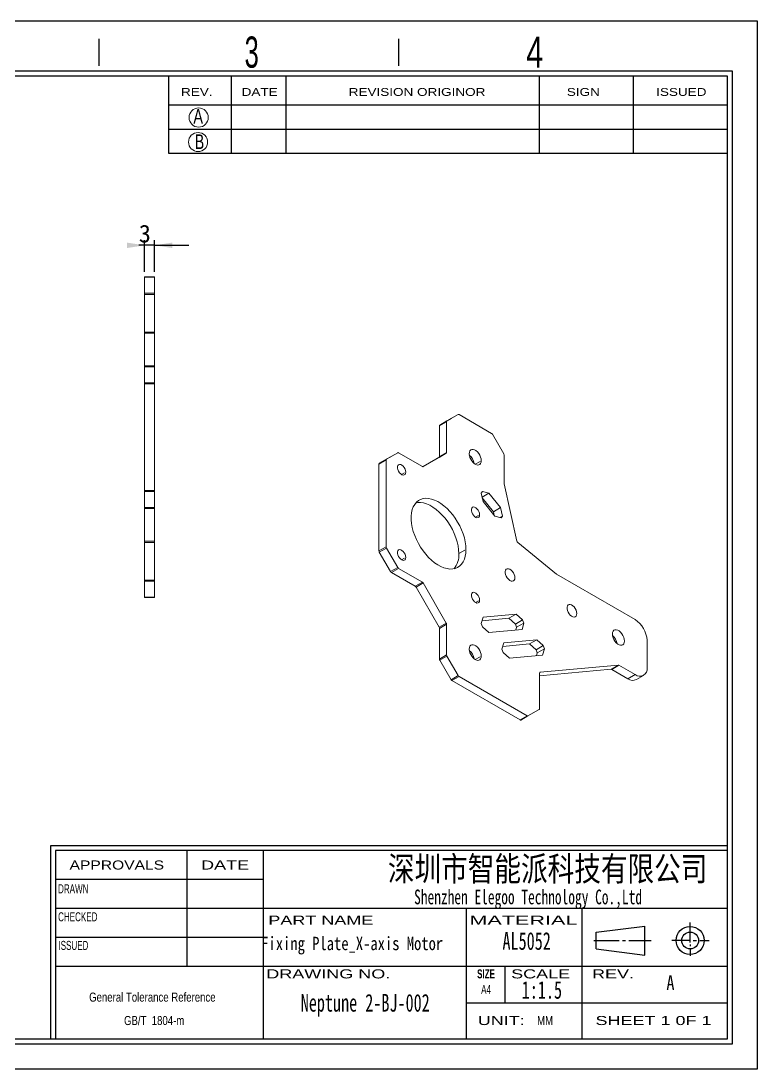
# Model space of a CAD drawing. Header units: millimetres. Extents: x 2 to 295, y 1 to 209.
# Drawn here: x 149.5 to 295.1, y 1.3 to 208.7 of the extents above; entities that cross this region are included whole.
import ezdxf

# ---------------------------------------------------------------- set-up
doc = ezdxf.new("R2010")
doc.units = ezdxf.units.MM
doc.layers.add('DIM', color=5, linetype='Continuous')
doc.layers.add('SLD-0', color=179, linetype='Continuous')
doc.styles.add('SLDTEXTSTYLE0', font='SIMSUN.TTC', dxfattribs={"width": 0.67})
doc.styles.add('SLDTEXTSTYLE1', font='SIMSUN.TTC', dxfattribs={"width": 0.8})
doc.styles.add('SLDTEXTSTYLE10', font='ARIAL.TTF', dxfattribs={"width": 0.7584})
doc.styles.add('SLDTEXTSTYLE11', font='ARIAL.TTF', dxfattribs={"width": 1.2324})
doc.styles.add('SLDTEXTSTYLE12', font='ARIAL.TTF', dxfattribs={"width": 1.7064})
doc.styles.add('SLDTEXTSTYLE13', font='SIMSUN.TTC', dxfattribs={"width": 0.8, "bigfont": 'bigfont'})
doc.styles.add('SLDTEXTSTYLE14', font='SIMKAI.TTF', dxfattribs={"width": 0.67})
doc.styles.add('SLDTEXTSTYLE15', font='SIMSUN.TTC')
doc.styles.add('SLDTEXTSTYLE2', font='SIMSUN.TTC', dxfattribs={"width": 0.67})
doc.styles.add('SLDTEXTSTYLE4', font='SIMSUN.TTC', dxfattribs={"width": 0.8})
doc.styles.add('SLDTEXTSTYLE5', font='ARIAL.TTF', dxfattribs={"width": 0.63516})
doc.styles.add('SLDTEXTSTYLE6', font='GOTHIC.TTF', dxfattribs={"width": 0.7304})
doc.styles.add('SLDTEXTSTYLE7', font='GOTHIC.TTF', dxfattribs={"width": 0.61171})
doc.styles.add('SLDTEXTSTYLE8', font='ARIALBD.TTF', dxfattribs={"width": 0.63516})
doc.styles.add('SLDTEXTSTYLE9', font='ARIAL.TTF', dxfattribs={"width": 1.422})
doc.dimstyles.new('SLDDIMSTYLE1', dxfattribs={"dimtxt": 3.5, "dimasz": 3.5, "dimexe": 0, "dimexo": 0.0625, "dimgap": 0.875, "dimtad": 2, "dimlfac": 1.5, "dimrnd": 1e-09, "dimzin": 12, "dimdsep": 46, "dimtxsty": 'SLDTEXTSTYLE0', "dimsah": 1, "dimcen": 0.09, "dimadec": 0, "dimazin": 3, "dimtfac": 1, "dimtmove": 0, "dimatfit": 0, "dimfxl": 0, "dimfrac": 2, "dimtolj": 1, "dimtzin": 12, "dimarcsym": 0})

# ---------------------------------------------------------------- blocks, each defined once
blk = doc.blocks.new('SW_NOTE_2')
at = {"layer": 'SLD-0', "color": 0, "char_height": 1.7927, "attachment_point": 2, "style": 'SLDTEXTSTYLE10'}
for s, insert in [('General Tolerance Reference ', (13.02, 2.31)), (' GB/T  1804-m', (13.11, -2.32))]:
    blk.add_mtext(s, dxfattribs=dict(at, insert=insert))
blk = doc.blocks.new('_D_14')
at = {"layer": 'DIM'}
for p, q in [((173.91, 164.28), (172.78, 164.28)), ((173.91, 159.05), (173.91, 165.28)), ((175.91, 164.28), (173.91, 164.28)), ((175.91, 159.05), (175.91, 165.28)), ((175.91, 164.28), (182.64, 164.28))]:
    blk.add_line(p, q, dxfattribs=at)
for points in [[(173.91, 164.28), (170.41, 164.82), (170.41, 163.74)], [(175.91, 164.28), (179.41, 163.74), (179.41, 164.82)]]:
    blk.add_solid(points, dxfattribs=at)
at = {"layer": 'DIM', "insert": (172.78, 168.35), "char_height": 3.5, "attachment_point": 1, "style": 'SLDTEXTSTYLE15'}
blk.add_mtext('3', dxfattribs=at)

msp = doc.modelspace()

# ---------------------------------------------------------------- linework, layer by layer
at = {"color": 7, "linetype": 'Continuous', "lineweight": 15}
for p, q in [((173.9078, 158.0475), (175.9078, 158.0475)), ((173.9078, 157.9498), (173.9078, 158.0475)), ((175.9078, 157.9498), (173.9078, 157.9498)), ((173.9078, 154.8118), (173.9078, 157.9498)), ((175.9078, 158.0475), (175.9078, 157.9498)), ((175.9078, 154.8118), (175.9078, 157.9498)), ((173.9078, 154.8118), (175.9078, 154.8118)), ((173.9078, 154.5761), (173.9078, 154.8118)), ((175.9078, 154.5761), (173.9078, 154.5761)), ((173.9078, 147.1189), (173.9078, 154.5761)), ((175.9078, 154.8118), (175.9078, 154.5761)), ((175.9078, 147.1189), (175.9078, 154.5761)), ((173.9078, 147.1189), (175.9078, 147.1189)), ((173.9078, 146.8832), (173.9078, 147.1189)), ((175.9078, 146.8832), (173.9078, 146.8832)), ((173.9078, 140.4118), (173.9078, 146.8832)), ((175.9078, 147.1189), (175.9078, 146.8832)), ((175.9078, 146.8832), (175.9078, 140.4118)), ((173.9078, 140.4118), (175.9078, 140.4118)), ((173.9078, 140.3141), (173.9078, 140.4118)), ((173.9078, 140.3141), (175.9078, 140.3141)), ((173.9078, 140.2165), (173.9078, 140.3141)), ((175.9078, 140.2165), (173.9078, 140.2165)), ((173.9078, 137.0784), (173.9078, 140.2165)), ((175.9078, 140.4118), (175.9078, 140.3141)), ((175.9078, 140.3141), (175.9078, 140.2165)), ((175.9078, 137.0784), (175.9078, 140.2165)), ((173.9078, 137.0784), (175.9078, 137.0784)), ((173.9078, 136.8427), (173.9078, 137.0784)), ((175.9078, 137.0784), (175.9078, 136.8427)), ((175.9078, 136.8427), (173.9078, 136.8427)), ((173.9078, 115.7855), (173.9078, 136.8427)), ((175.9078, 115.7855), (175.9078, 136.8427)), ((233.7574, 129.5264), (235.9763, 130.8077)), ((235.9763, 130.8077), (234.5621, 129.9913)), ((242.5945, 127.0669), (236.143, 130.7913)), ((233.6883, 129.3738), (232.2741, 128.5573)), ((232.3432, 128.71), (234.5621, 129.9913)), ((232.3432, 128.71), (233.7574, 129.5264)), ((233.6883, 123.2847), (233.6883, 129.3738)), ((232.2741, 122.4682), (232.2741, 128.5573)), ((242.7612, 126.8909), (244.9802, 123.0476)), ((220.3675, 121.1434), (222.5865, 122.4247)), ((221.7817, 121.9598), (224.0007, 123.2412)), ((224.0007, 123.2412), (222.5865, 122.4247)), ((224.1673, 123.2247), (228.8767, 120.506)), ((233.6193, 123.132), (229.0433, 120.4895)), ((233.6193, 123.132), (232.2051, 122.3156)), ((232.2741, 122.4682), (233.6883, 123.2847)), ((245.0492, 117.1974), (245.0492, 122.8153)), ((221.7127, 121.8072), (220.2985, 120.9908)), ((220.2985, 103.7967), (220.2985, 120.9908)), ((220.3675, 121.1434), (221.7817, 121.9598)), ((221.7127, 104.6131), (221.7127, 121.8072)), ((229.037, 120.4862), (232.2051, 122.3156)), ((245.059, 117.1142), (247.602, 105.7685)), ((173.9078, 115.7855), (175.9078, 115.7855)), ((173.9078, 115.5498), (173.9078, 115.7855)), ((175.9078, 115.5498), (173.9078, 115.5498)), ((173.9078, 112.4118), (173.9078, 115.5498)), ((175.9078, 115.7855), (175.9078, 115.5498)), ((175.9078, 112.4118), (175.9078, 115.5498)), ((240.78, 115.593), (240.5443, 115.2577)), ((240.5443, 115.2577), (240.8894, 113.5712)), ((240.707, 114.4624), (242.0679, 115.248)), ((242.9563, 111.5673), (240.7337, 114.3321)), ((242.0679, 115.248), (240.78, 115.593)), ((244.3705, 112.3837), (242.0679, 115.248)), ((173.9078, 112.4118), (175.9078, 112.4118)), ((173.9078, 112.3141), (173.9078, 112.4118)), ((175.9078, 112.3141), (173.9078, 112.3141)), ((173.9078, 112.2165), (173.9078, 112.3141)), ((175.9078, 112.2165), (173.9078, 112.2165)), ((173.9078, 105.7451), (173.9078, 112.2165)), ((175.9078, 112.4118), (175.9078, 112.3141)), ((175.9078, 112.3141), (175.9078, 112.2165)), ((175.9078, 112.2165), (175.9078, 105.7451)), ((240.8894, 113.5712), (243.192, 110.7069)), ((242.9563, 111.5673), (244.3705, 112.3837)), ((244.7156, 110.6972), (244.3705, 112.3837)), ((243.1119, 110.8064), (242.9563, 111.5673)), ((243.192, 110.7069), (244.4799, 110.3619)), ((244.244, 110.425), (244.7156, 110.6972)), ((244.4799, 110.3619), (244.7156, 110.6972)), ((173.9078, 105.7451), (175.9078, 105.7451)), ((173.9078, 105.5094), (173.9078, 105.7451)), ((175.9078, 105.5094), (173.9078, 105.5094)), ((173.9078, 98.0522), (173.9078, 105.5094)), ((175.9078, 105.7451), (175.9078, 105.5094)), ((175.9078, 98.0522), (175.9078, 105.5094)), ((220.2985, 103.7967), (221.7127, 104.6131)), ((221.7817, 104.3808), (220.3675, 103.5644)), ((224.0007, 100.5375), (221.7817, 104.3808)), ((237.271, 103.9564), (236.0925, 103.276)), ((247.779, 105.4777), (255.3959, 99.2148)), ((222.5865, 99.721), (220.3675, 103.5644)), ((222.5865, 99.721), (224.0007, 100.5375)), ((224.1673, 100.3615), (222.7531, 99.5451)), ((227.4625, 96.8265), (222.7531, 99.5451)), ((228.8767, 97.6429), (224.1673, 100.3615)), ((173.9078, 98.0522), (175.9078, 98.0522)), ((173.9078, 97.8165), (173.9078, 98.0522)), ((175.9078, 97.8165), (173.9078, 97.8165)), ((173.9078, 94.6784), (173.9078, 97.8165)), ((175.9078, 98.0522), (175.9078, 97.8165)), ((175.9078, 94.6784), (175.9078, 97.8165)), ((227.4625, 96.8265), (228.8767, 97.6429)), ((270.9764, 90.2144), (255.4448, 99.1806)), ((229.0433, 97.4669), (227.6291, 96.6505)), ((232.2051, 88.7247), (227.6291, 96.6505)), ((229.0433, 97.4669), (233.6193, 89.5411)), ((173.9078, 94.6784), (175.9078, 94.6784)), ((173.9078, 94.5808), (173.9078, 94.6784)), ((175.9078, 94.5808), (173.9078, 94.5808)), ((175.9078, 94.6784), (175.9078, 94.5808)), ((247.4214, 91.2921), (240.8894, 90.7081)), ((246.0072, 90.4757), (247.4214, 91.2921)), ((248.7093, 90.1502), (247.4214, 91.2921)), ((232.2051, 88.7247), (233.6193, 89.5411)), ((233.6883, 89.3088), (232.2741, 88.4924)), ((233.6883, 83.2197), (233.6883, 89.3088)), ((240.8894, 90.7081), (240.5443, 89.4201)), ((240.5443, 89.4201), (240.78, 88.8126)), ((246.0072, 90.4757), (240.7, 90.0012)), ((247.2951, 89.3337), (246.0072, 90.4757)), ((247.2951, 89.3337), (248.7093, 90.1502)), ((247.5308, 88.7262), (247.2951, 89.3337)), ((247.5308, 88.7262), (248.945, 89.5427)), ((248.5999, 88.2547), (248.945, 89.5427)), ((248.945, 89.5427), (248.7093, 90.1502)), ((232.2741, 82.4033), (232.2741, 88.4924)), ((240.78, 88.8126), (242.0679, 87.6706)), ((242.0679, 87.6706), (248.5999, 88.2547)), ((247.3751, 88.1451), (247.5308, 88.7262)), ((244.9719, 85.6295), (244.6268, 84.3415)), ((250.0896, 85.3972), (244.7825, 84.9226)), ((251.5038, 86.2136), (244.9719, 85.6295)), ((250.0896, 85.3972), (251.5038, 86.2136)), ((251.3775, 84.2552), (250.0896, 85.3972)), ((251.3775, 84.2552), (252.7917, 85.0716)), ((252.7917, 85.0716), (251.5038, 86.2136)), ((253.0275, 84.4641), (252.7917, 85.0716)), ((273.3335, 86.1319), (273.3335, 80.6883)), ((232.2741, 82.4033), (233.6883, 83.2197)), ((233.7574, 82.9874), (232.3432, 82.171)), ((235.9763, 79.1441), (233.7574, 82.9874)), ((244.6268, 84.3415), (244.8625, 83.734)), ((244.8625, 83.734), (246.1504, 82.592)), ((246.1504, 82.592), (252.6824, 83.1761)), ((251.6132, 83.6477), (251.3775, 84.2552)), ((251.4575, 83.0666), (251.6132, 83.6477)), ((251.6132, 83.6477), (253.0275, 84.4641)), ((252.6824, 83.1761), (253.0275, 84.4641)), ((234.5621, 78.3277), (232.3432, 82.171)), ((252.191, 79.8232), (267.6583, 81.2062)), ((266.2441, 80.3898), (267.6583, 81.2062)), ((267.7762, 81.1746), (266.3619, 80.3582)), ((270.9764, 79.3272), (267.7762, 81.1746)), ((234.5621, 78.3277), (235.9763, 79.1441)), ((236.143, 78.9681), (234.7288, 78.1517)), ((236.143, 78.9681), (249.6185, 71.1889)), ((266.2441, 80.3898), (252.0731, 79.1227)), ((252.0731, 72.6064), (252.0731, 79.6555)), ((269.5622, 78.5108), (266.3619, 80.3582)), ((269.5622, 78.5108), (270.9764, 79.3272)), ((271.2288, 78.3457), (272.643, 79.1621)), ((248.2043, 70.3725), (234.7288, 78.1517)), ((248.2043, 70.3725), (249.6185, 71.1889)), ((249.7851, 71.1724), (248.3709, 70.356)), ((252.0041, 72.4538), (249.7851, 71.1724))]:
    msp.add_line(p, q, dxfattribs=at)
at = {"color": 8, "linetype": 'Continuous', "lineweight": 15}
for p, q in [((240.3116, 121.5259), (239.345, 120.9679)), ((225.3681, 119.2654), (224.7787, 118.9251)), ((239.9816, 110.8292), (239.3922, 110.4889)), ((225.3681, 102.3902), (224.7787, 102.05)), ((239.9816, 93.954), (239.3922, 93.6137)), ((240.3116, 82.8763), (239.345, 82.3183)), ((252.191, 79.8232), (252.1047, 79.7734))]:
    msp.add_line(p, q, dxfattribs=at)
at = {"color": 7, "linetype": 'Continuous', "lineweight": 15, "flags": 128}
for points in [[(240.5473, 121.662), (240.5123, 122.0143), (240.4096, 122.3865), (240.245, 122.757), (240.0281, 123.1041), (239.7715, 123.4077), (239.4901, 123.6503), (239.2003, 123.8175), (238.9189, 123.8999), (238.6623, 123.8925), (238.4454, 123.7958), (238.2808, 123.6155), (238.178, 123.3619), (238.1431, 123.0498), (238.178, 122.6975), (238.2808, 122.3253), (238.4454, 121.9548), (238.6623, 121.6077), (238.9189, 121.3041), (239.2003, 121.0615), (239.4901, 120.8943), (239.7715, 120.8119), (240.0281, 120.8193), (240.245, 120.916), (240.4096, 121.0964), (240.5123, 121.3499), (240.5473, 121.662)], [(225.6038, 119.4015), (225.5671, 119.7034), (225.4604, 120.0208), (225.2931, 120.3256), (225.0802, 120.5905), (224.8404, 120.7921), (224.5952, 120.9124), (224.3663, 120.9408), (224.1741, 120.8748), (224.0355, 120.7201), (223.9631, 120.4906), (223.9631, 120.2066), (224.0355, 119.8934), (224.1741, 119.5788), (224.3663, 119.2908), (224.5952, 119.0549), (224.8404, 118.8921), (225.0802, 118.8169), (225.2931, 118.836), (225.4604, 118.9476), (225.5671, 119.1418), (225.6038, 119.4015)], [(237.5067, 104.0924), (237.4714, 104.8264), (237.3658, 105.5917), (237.1914, 106.3782), (236.9505, 107.1756), (236.6461, 107.9737), (236.2823, 108.762), (235.8638, 109.5302), (235.396, 110.2684), (234.885, 110.9668), (234.3376, 111.6164), (233.7608, 112.2087), (233.1622, 112.736), (232.5495, 113.1914), (231.9308, 113.569), (231.3141, 113.8638), (230.7074, 114.0721), (230.1187, 114.191), (229.5557, 114.2191), (229.0256, 114.156), (228.5355, 114.0025), (228.0916, 113.7606), (227.6998, 113.4335), (227.3651, 113.0254), (227.092, 112.5416), (226.884, 111.9885), (226.7438, 111.3732), (226.6733, 110.7038), (226.6733, 109.9891), (226.7438, 109.2382), (226.884, 108.4611), (227.092, 107.6678), (227.3651, 106.8687), (227.6998, 106.0742), (228.0916, 105.2947), (228.5355, 104.5403), (229.0256, 103.8209), (229.5557, 103.1458), (230.1187, 102.5238), (230.7074, 101.9631), (231.3141, 101.471), (231.9308, 101.0538), (232.5495, 100.717), (233.1622, 100.465), (233.7608, 100.3012), (234.3376, 100.2275), (234.885, 100.245), (235.396, 100.3535), (235.8638, 100.5515), (236.2823, 100.8365), (236.6461, 101.2047), (236.9505, 101.6514), (237.1914, 102.1707), (237.3658, 102.7559), (237.4714, 103.3992), (237.5067, 104.0924)], [(236.0925, 103.276), (236.0558, 104.0239), (235.9464, 104.8041), (235.7656, 105.6059), (235.5159, 106.4185), (235.2007, 107.2309), (234.8242, 108.0321), (234.3916, 108.8114), (233.9086, 109.5582), (233.3819, 110.2623), (232.8186, 110.9142), (232.2262, 111.5052), (231.6127, 112.0272), (230.9866, 112.4732), (230.3561, 112.8371), (229.73, 113.1141), (229.1165, 113.3003), (228.5241, 113.3933), (227.9608, 113.3918), (227.6112, 113.3396)], [(240.2173, 110.9652), (240.1806, 111.2672), (240.0739, 111.5846), (239.9067, 111.8893), (239.6937, 112.1543), (239.454, 112.3559), (239.2088, 112.4762), (238.9799, 112.5046), (238.7876, 112.4385), (238.6491, 112.2839), (238.5766, 112.0544), (238.5766, 111.7704), (238.6491, 111.4572), (238.7876, 111.1426), (238.9799, 110.8546), (239.2088, 110.6187), (239.454, 110.4559), (239.6937, 110.3807), (239.9067, 110.3997), (240.0739, 110.5114), (240.1806, 110.7056), (240.2173, 110.9652)], [(225.6038, 102.5263), (225.5671, 102.8282), (225.4604, 103.1457), (225.2931, 103.4504), (225.0802, 103.7153), (224.8404, 103.9169), (224.5952, 104.0372), (224.3663, 104.0656), (224.1741, 103.9996), (224.0355, 103.8449), (223.9631, 103.6154), (223.9631, 103.3315), (224.0355, 103.0183), (224.1741, 102.7037), (224.3663, 102.4156), (224.5952, 102.1797), (224.8404, 102.017), (225.0802, 101.9417), (225.2931, 101.9608), (225.4604, 102.0724), (225.5671, 102.2666), (225.6038, 102.5263)], [(247.1941, 98.5), (247.1582, 98.8218), (247.0534, 99.1611), (246.8873, 99.4927), (246.6723, 99.7921), (246.4243, 100.037), (246.1618, 100.2093), (245.9041, 100.2962), (245.6704, 100.2913), (245.4781, 100.1949), (245.3413, 100.0142), (245.2703, 99.7626), (245.2703, 99.4586), (245.3413, 99.125), (245.4781, 98.7864), (245.6704, 98.4679), (245.9041, 98.1932), (246.1618, 97.9826), (246.4243, 97.8518), (246.6723, 97.8104), (246.8873, 97.8616), (247.0534, 98.0014), (247.1582, 98.2196), (247.1941, 98.5)], [(240.2173, 94.0901), (240.1806, 94.392), (240.0739, 94.7094), (239.9067, 95.0142), (239.6937, 95.2791), (239.454, 95.4807), (239.2088, 95.601), (238.9799, 95.6294), (238.7876, 95.5634), (238.6491, 95.4087), (238.5766, 95.1792), (238.5766, 94.8952), (238.6491, 94.582), (238.7876, 94.2675), (238.9799, 93.9794), (239.2088, 93.7435), (239.454, 93.5807), (239.6937, 93.5055), (239.9067, 93.5246), (240.0739, 93.6362), (240.1806, 93.8304), (240.2173, 94.0901)], [(259.4506, 91.4245), (259.4148, 91.7463), (259.3099, 92.0855), (259.1438, 92.4172), (258.9288, 92.7165), (258.6808, 92.9615), (258.4183, 93.1338), (258.1606, 93.2207), (257.9269, 93.2158), (257.7346, 93.1194), (257.5978, 92.9387), (257.5268, 92.687), (257.5268, 92.3831), (257.5978, 92.0495), (257.7346, 91.7109), (257.9269, 91.3924), (258.1606, 91.1177), (258.4183, 90.9071), (258.6808, 90.7763), (258.9288, 90.7349), (259.1438, 90.786), (259.3099, 90.9259), (259.4148, 91.1441), (259.4506, 91.4245)], [(268.8787, 85.9818), (268.8438, 86.3341), (268.741, 86.7064), (268.5764, 87.0768), (268.3595, 87.4239), (268.1029, 87.7276), (267.8215, 87.9701), (267.5317, 88.1374), (267.2503, 88.2197), (266.9937, 88.2123), (266.7768, 88.1156), (266.6122, 87.9353), (266.5095, 87.6817), (266.4745, 87.3697), (266.5095, 87.0173), (266.6122, 86.6451), (266.7768, 86.2747), (266.9937, 85.9275), (267.2503, 85.6239), (267.5317, 85.3814), (267.8215, 85.2141), (268.1029, 85.1317), (268.3595, 85.1391), (268.5764, 85.2358), (268.741, 85.4162), (268.8438, 85.6697), (268.8787, 85.9818)], [(240.5473, 83.0124), (240.5123, 83.3647), (240.4096, 83.7369), (240.245, 84.1074), (240.0281, 84.4545), (239.7715, 84.7581), (239.4901, 85.0007), (239.2003, 85.1679), (238.9189, 85.2503), (238.6623, 85.2429), (238.4454, 85.1462), (238.2808, 84.9659), (238.178, 84.7123), (238.1431, 84.4002), (238.178, 84.0479), (238.2808, 83.6757), (238.4454, 83.3052), (238.6623, 82.9581), (238.9189, 82.6545), (239.2003, 82.412), (239.4901, 82.2447), (239.7715, 82.1623), (240.0281, 82.1697), (240.245, 82.2664), (240.4096, 82.4468), (240.5123, 82.7003), (240.5473, 83.0124)]]:
    msp.add_lwpolyline(points, dxfattribs=at)
at = {"color": 7, "linetype": 'Continuous', "lineweight": 15}
for centre, radius, start, end in [((236.0454, 130.655), 0.1677, 54.381874, 114.314513), ((232.441, 128.5738), 0.1677, 125.698042, 185.620258), ((233.8552, 129.3902), 0.1677, 125.698042, 185.620258), ((242.34, 126.6589), 0.4809, 28.855141, 58.045369), ((224.0697, 123.0884), 0.1676, 54.381038, 114.314945), ((232.1072, 122.4518), 0.1677, 305.698177, 5.620323), ((233.5215, 123.2682), 0.1677, 305.698177, 5.620323), ((236.4404, 120.679), 2.7073, 9.60022, 50.394393), ((244.5685, 122.7989), 0.4809, 1.956365, 31.143959), ((220.4654, 121.0072), 0.1677, 125.698295, 185.620204), ((221.8796, 121.8236), 0.1677, 125.698295, 185.620204), ((228.9743, 120.6423), 0.1677, 234.382375, 294.313393), ((245.4317, 117.2001), 0.3825, 180.412458, 192.985469), ((248.1328, 105.8923), 0.5451, 193.121314, 229.524655), ((220.7791, 103.8131), 0.4809, 181.956572, 211.143615), ((222.1933, 104.6295), 0.4809, 181.956572, 211.143615), ((231.7741, 103.0004), 4.3272, 321.184533, 3.652616), ((223.0076, 99.9531), 0.4809, 208.855147, 238.045693), ((224.4218, 100.7695), 0.4809, 208.855147, 238.045693), ((228.6222, 97.2349), 0.4809, 28.855895, 58.045047), ((255.628, 99.4949), 0.3638, 230.365622, 239.771983), ((227.2079, 96.4185), 0.4809, 28.855895, 58.045047), ((233.2077, 89.2924), 0.4809, 1.95651, 31.143678), ((268.2377, 85.9115), 5.1005, 2.476367, 57.523602), ((231.7935, 88.476), 0.4809, 1.95651, 31.143678), ((264.7718, 84.9988), 2.7074, 9.600554, 50.394021), ((234.169, 83.2361), 0.4809, 181.956562, 211.14372), ((236.4404, 82.0294), 2.7073, 9.600323, 50.39429), ((232.7548, 82.4197), 0.4809, 181.956562, 211.14372), ((267.6667, 81.0019), 0.2045, 57.651134, 92.357743), ((236.3975, 79.3761), 0.4809, 208.85542, 238.045227), ((252.2178, 79.6791), 0.1466, 100.54788, 189.250648), ((266.2525, 80.1855), 0.2045, 57.651134, 92.357743), ((271.8893, 80.4677), 1.4609, 231.325841, 8.685003), ((234.9833, 78.5597), 0.4809, 208.85542, 238.045227), ((270.5384, 79.8713), 1.6745, 234.341026, 294.348602), ((251.9062, 72.59), 0.1677, 305.697782, 5.621122), ((249.7161, 71.3252), 0.1677, 234.381888, 294.314214), ((248.3019, 70.5088), 0.1677, 234.381888, 294.314214)]:
    msp.add_arc(centre, radius, start, end, dxfattribs=at)
at = {"layer": 'SLD-0'}
for p, q in [((1.812, 208.6737), (295.1066, 208.6737)), ((295.1066, 208.6737), (295.1066, 1.2938)), ((12.6748, 197.811), (289.1814, 197.811)), ((252.0174, 197.811), (252.0174, 182.5137)), ((270.5994, 197.811), (270.5994, 182.5137)), ((289.1814, 197.811), (289.1814, 7.2189)), ((289.1814, 7.2189), (12.6748, 7.2189)), ((295.1066, 1.2938), (1.812, 1.2938))]:
    msp.add_line(p, q, dxfattribs=at)
at = {"layer": 'SLD-0', "color": 6, "linetype": 'Continuous'}
for p, q in [((164.9525, 199.786), (164.9525, 205.1695)), ((224.2039, 199.786), (224.2039, 205.1695)), ((11.6873, 198.7985), (290.1689, 198.7985)), ((290.1689, 198.7985), (290.1689, 6.2314)), ((290.1689, 6.2314), (11.6873, 6.2314))]:
    msp.add_line(p, q, dxfattribs=at)
at = {"layer": 'SLD-0', "color": 179, "linetype": 'Continuous'}
for p, q in [((178.6588, 197.811), (178.6588, 182.5137)), ((191.0502, 197.811), (191.0502, 182.5137)), ((201.8863, 197.811), (201.8863, 182.5137)), ((178.6588, 192.0745), (289.1814, 192.0745)), ((178.6588, 187.2941), (289.1814, 187.2941)), ((178.6588, 182.5137), (289.1814, 182.5137)), ((289.1814, 45.4622), (155.3299, 45.4622)), ((155.3299, 45.4622), (155.3299, 7.2189)), ((289.1814, 44.5061), (156.286, 44.5061)), ((156.286, 44.5061), (156.286, 7.2189)), ((182.2808, 44.5061), (182.2808, 21.5602)), ((197.3975, 44.5061), (197.3975, 7.2189)), ((197.3975, 38.7696), (156.286, 38.7696)), ((289.1814, 33.0331), (156.286, 33.0331)), ((237.553, 33.0331), (237.553, 7.2189)), ((260.499, 7.2189), (260.499, 33.0331)), ((263.2552, 28.3538), (272.8879, 29.5382)), ((272.8879, 23.8461), (272.8879, 29.5382)), ((281.8693, 26.3495), (281.8693, 30.3163)), ((197.3975, 27.2966), (156.286, 27.2966)), ((263.2552, 25.1064), (263.2552, 28.3538)), ((262.7856, 26.7328), (267.8301, 26.7328)), ((263.2552, 25.1064), (272.8879, 23.8461)), ((268.4607, 26.7328), (269.0912, 26.7328)), ((269.7218, 26.7328), (274.1357, 26.7328)), ((281.8693, 26.7328), (278.2684, 26.7328)), ((281.8693, 25.9663), (281.8693, 25.5831)), ((281.8693, 25.1998), (281.8693, 23.6668)), ((282.4999, 26.7328), (283.1304, 26.7328)), ((283.761, 26.7328), (285.6527, 26.7328)), ((289.1814, 21.5602), (156.286, 21.5602)), ((245.2016, 21.5602), (245.2016, 14.3895)), ((237.553, 14.3895), (289.1814, 14.3895))]:
    msp.add_line(p, q, dxfattribs=at)
at = {"layer": 'SLD-0', "lineweight": 0}
for centre in [(184.6221, 189.5636), (184.4994, 184.7149)]:
    msp.add_circle(centre, 1.8944, dxfattribs=at)
at = {"layer": 'SLD-0', "color": 179, "linetype": 'Continuous'}
for radius in [2.7714, 1.669]:
    msp.add_circle((281.8693, 26.7328), radius, dxfattribs=at)

# ---------------------------------------------------------------- block references
at = {"layer": 'SLD-0', "color": 179}
msp.add_blockref('SW_NOTE_2', (162.4379, 14.1109), dxfattribs=at)

# ---------------------------------------------------------------- texts
at = {"color": 7, "linetype": 'Continuous', "lineweight": 0, "char_height": 3.5, "attachment_point": 1}
for s, insert, style in [('AL5052', (244.7344, 28.3819), 'SLDTEXTSTYLE0'), ('1:1.5', (248.5451, 18.7098), 'SLDTEXTSTYLE0'), ('Neptune 2-BJ-002', (204.819, 16.1516), 'SLDTEXTSTYLE2')]:
    msp.add_mtext(s, dxfattribs=dict(at, insert=insert, style=style))
at = {"layer": 'SLD-0'}
for s, insert, char_height, attachment_point, style in [('3', (193.7066, 205.5931), 6.172, 1, 'SLDTEXTSTYLE7'), ('4', (249.4405, 205.5869), 6.172, 1, 'SLDTEXTSTYLE6'), ('A', (183.5778, 191.2522), 2.9034, 1, 'SLDTEXTSTYLE6'), ('B', (183.8319, 186.2372), 2.9034, 1, 'SLDTEXTSTYLE6'), ('\\M+1905B圳\\M+18E73\\M+19271\\M+1945C\\M+19468\\M+189C8\\M+18B5A\\M+1974C\\M+18CC0\\M+18CF6\\M+18E69', (253.6756, 43.3374), 4.82808, 2, 'SLDTEXTSTYLE13'), ('Fixing Plate_X-axis Motor', (215.0006, 27.4667), 2.645833, 2, 'SLDTEXTSTYLE1'), ('A', (277.1784, 19.8537), 2.9104, 1, 'SLDTEXTSTYLE4')]:
    msp.add_mtext(s, dxfattribs=dict(at, insert=insert, char_height=char_height, attachment_point=attachment_point, style=style))
at = {"layer": 'SLD-0', "color": 179}
for s, insert, char_height, attachment_point, style in [('REV.', (181.1288, 195.4001), 1.55363, 1, 'SLDTEXTSTYLE11'), ('DATE', (193.1265, 195.4001), 1.55363, 1, 'SLDTEXTSTYLE11'), ('REVISION ORIGINOR', (214.3082, 195.4001), 1.553633, 1, 'SLDTEXTSTYLE11'), ('SIGN', (257.4664, 195.4001), 1.55363, 1, 'SLDTEXTSTYLE11'), ('ISSUED', (275.1481, 195.4001), 1.55363, 1, 'SLDTEXTSTYLE11'), ('APPROVALS', (168.4266, 42.5627), 1.79265, 2, 'SLDTEXTSTYLE11'), ('DATE', (189.8496, 42.5627), 1.79265, 2, 'SLDTEXTSTYLE9'), ('DRAWN', (159.8036, 37.8529), 1.79265, 2, 'SLDTEXTSTYLE5'), ('Shenzhen Elegoo Technology Co.,Ltd', (249.7983, 36.7996), 2.910417, 2, 'SLDTEXTSTYLE14'), ('CHECKED', (160.6957, 32.3147), 1.79265, 2, 'SLDTEXTSTYLE5'), ('PART NAME', (208.7939, 31.6454), 1.79265, 2, 'SLDTEXTSTYLE9'), ('MATERIAL', (248.8802, 31.6454), 1.79265, 2, 'SLDTEXTSTYLE12'), ('ISSUED', (159.837, 26.6544), 1.79265, 2, 'SLDTEXTSTYLE5'), ('DRAWING NO.', (210.268, 21.0216), 1.792654, 2, 'SLDTEXTSTYLE9'), ('SIZE', (241.4789, 21.0216), 1.79265, 2, 'SLDTEXTSTYLE8'), ('SCALE', (252.2889, 21.0216), 1.79265, 2, 'SLDTEXTSTYLE9'), ('REV.', (266.6102, 21.0216), 1.79265, 2, 'SLDTEXTSTYLE9'), ('A4', (241.4898, 17.9531), 1.79265, 2, 'SLDTEXTSTYLE5'), ('UNIT:', (244.4987, 11.7907), 1.79265, 2, 'SLDTEXTSTYLE9'), ('MM', (253.1609, 11.7907), 1.79265, 2, 'SLDTEXTSTYLE10'), ('SHEET 1 0F 1', (274.62, 11.7907), 1.792654, 2, 'SLDTEXTSTYLE9')]:
    msp.add_mtext(s, dxfattribs=dict(at, insert=insert, char_height=char_height, attachment_point=attachment_point, style=style))

# ---------------------------------------------------------------- dimensions: what is measured, and where the dimension line sits
at = {"layer": 'DIM'}
dim = msp.add_linear_dim(base=(173.9078, 164.2802), p1=(175.9078, 158.0475), p2=(173.9078, 158.0475), dimstyle='SLDDIMSTYLE1', dxfattribs=at)
dim.commit()
dim.dimension.update_dxf_attribs({"geometry": '_D_14', "text_midpoint": (173.4621, 164.2802), "dimtype": 160})

doc.saveas('drawing.dxf')
